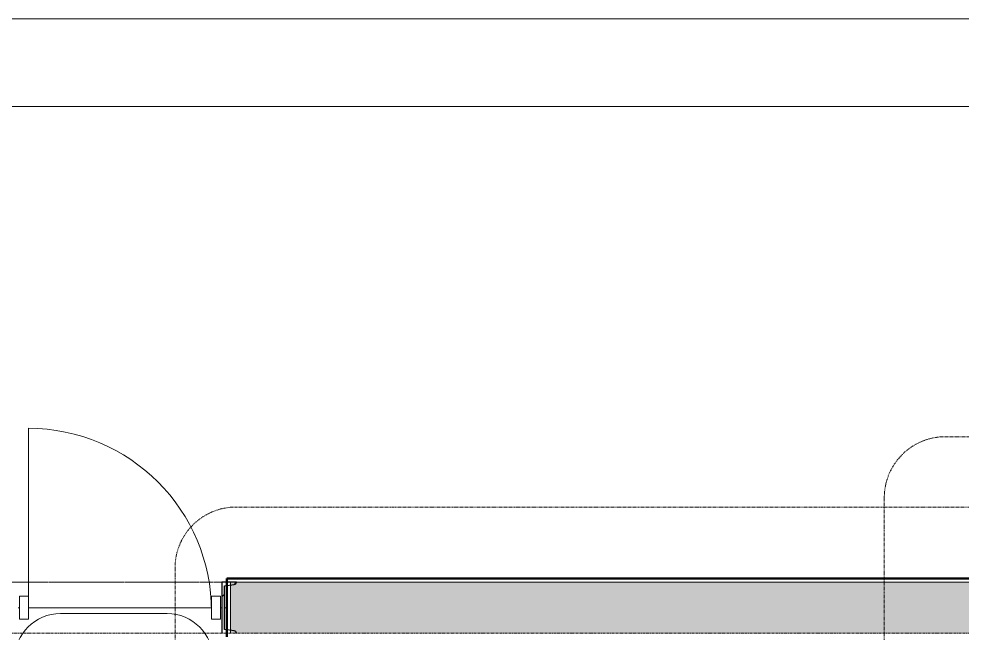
# Model space of a CAD drawing. Header units: inches. Extents: x 23906 to 26716, y -23130 to -20467.
# Drawn here: x 25119.9 to 25305.3, y -22369.6 to -22248.8 of the extents above; entities that cross this region are included whole.
import ezdxf

# ---------------------------------------------------------------- set-up
doc = ezdxf.new("R2010")
doc.units = ezdxf.units.IN
doc.header["$MEASUREMENT"] = 0
doc.linetypes.add('Dash Dot 3_16_', pattern=[0.3125, 0.1875, -0.0625, 0, -0.0625])
doc.linetypes.add('Grid Line 1_2_', pattern=[0.875, 0.5, -0.125, 0.125, -0.125])
for name, color, linetype, lineweight in [('A-ANNO-SYMB', 150, 'Continuous', 9), ('A-AREA', 32, 'Continuous', 9), ('A-DOOR', 31, 'Continuous', 13), ('A-DOOR-IDEN', 31, 'Continuous', 9), ('A-FLOR', 192, 'Continuous', 13), ('A-GLAZ-CWMG', 51, 'Continuous', 9), ('A-WALL', 113, 'Continuous', 13), ('A-WALL-PATT', 111, 'Continuous', 50), ('G-ANNO-SYMB', 111, 'Continuous', 9), ('I-WALL', 2, 'Continuous', 13), ('S-COLS', 52, 'Continuous', 9), ('S-GRID', 1, 'Continuous', 9)]:
    doc.layers.add(name, color=color, linetype=linetype, lineweight=lineweight)

# ---------------------------------------------------------------- blocks, each defined once
blk = doc.blocks.new('Door_Single_Storefront - one-1371408-Enlarged First Floor Plan _East_')
at = {"layer": 'A-DOOR'}
blk.add_line((-18, 36), (-18, 0), dxfattribs=at)
blk.add_arc((-18, 0), 36, 360, 90, dxfattribs=at)
blk = doc.blocks.new('Rectangular Mullion - Interior 1_75_ x 4_5_-1317096-Enlarged First Floor Plan _East_')
at = {"layer": 'A-GLAZ-CWMG', "lineweight": 20}
for p, q in [((-1.75, 1.5), (0, 1.5)), ((-1.75, -3), (-1.75, 1.5)), ((0, 1.5), (0, -3)), ((0, -3), (-1.75, -3))]:
    blk.add_line(p, q, dxfattribs=at)
blk = doc.blocks.new('Rectangular Mullion - Interior 1_75_ x 4_5_-1317097-Enlarged First Floor Plan _East_')
at = {"layer": 'A-GLAZ-CWMG', "lineweight": 20}
for p, q in [((0, 1.5), (-1.75, 1.5)), ((-1.75, 1.5), (-1.75, -3)), ((0, -3), (0, 1.5)), ((-1.75, -3), (0, -3))]:
    blk.add_line(p, q, dxfattribs=at)
blk = doc.blocks.new('Door Tag - Door Tag-4658-Enlarged First Floor Plan _East_')
at = {"layer": 'A-DOOR-IDEN', "color": 153}
for p, q in [((-0.109375, 0.09375), (0.109375, 0.09375)), ((-0.109375, -0.09375), (0.109375, -0.09375))]:
    blk.add_line(p, q, dxfattribs=at)
for centre, start, end in [((-0.109375, 0), 90, 270), ((0.109375, 0), 270, 90)]:
    blk.add_arc(centre, 0.09375, start, end, dxfattribs=at)

msp = doc.modelspace()

# ---------------------------------------------------------------- hatches: boundary and pattern name
at = {"layer": 'A-WALL-PATT', "lineweight": 9}
h = msp.add_hatch(dxfattribs=at)
h.set_pattern_fill('FP_9', color=256, style=0, pattern_type=2)
h.set_pattern_definition([(161.57, (0.48, 0.48), (-3.839953776, -1.544e-05), [0, -27.322, 3.034, 0]), (18.43, (-0.48, 0.48), (-3.839953776, 1.544e-05), [0, -27.322, 3.034, 0]), (108.43, (0.48, 0.48), (1.919622, -9.60052459), [9.106, -21.25]), (71.57, (-0.48, 0.48), (1.919622, 9.60052459), [9.106, -21.25])])
h.paths.add_polyline_path([(25738.77, -22369.55), (25738.77, -22359.55), (25563.52, -22359.55), (25563.52, -22369.55), (25689.9, -22369.55)], flags=0)
h.paths.add_polyline_path([(25481.52, -22369.55), (25481.52, -22359.55), (25161.52, -22359.55), (25161.52, -22369.55), (25420.3, -22369.55)], flags=0)
h.paths.add_polyline_path([(25118.02, -22369.55), (25118.02, -22359.55), (24920.27, -22359.55), (24920.27, -22369.55), (25015.9, -22369.55)], flags=0)
h.paths.add_polyline_path([(24842.14, -22369.55), (24842.14, -22359.55), (24630.77, -22359.55), (24630.77, -22369.55), (24813.7, -22369.55)], flags=0)
at = {"layer": 'S-COLS'}
h = msp.add_hatch(dxfattribs=at)
h.set_pattern_fill('FP_12', color=256, style=0, pattern_type=2)
h.set_pattern_definition([(45, (0, 0), (-9.503515, 9.503515), []), (45, (0, 14.4), (-9.503515, 9.503515), [])])
h.paths.add_polyline_path([(25162.66, -22369.55), (25162.53, -22369.24), (25162.22, -22369.12), (25160.29, -22368.81), (25160.29, -22360.29), (25162.22, -22359.99), (25162.53, -22359.86), (25162.66, -22359.55), (25159.77, -22359.55), (25159.77, -22369.55)], flags=0)

# ---------------------------------------------------------------- linework, layer by layer
at = {"layer": 'A-ANNO-SYMB', "linetype": 'Dash Dot 3_16_'}
for p, q in [((25515.08, -22330.95), (25302.02, -22330.95)), ((25290.02, -22342.95), (25290.02, -22689.41)), ((25321.26, -22344.77), (25162.59, -22344.77)), ((25150.59, -22356.77), (25150.59, -22469.28))]:
    msp.add_line(p, q, dxfattribs=at)
for centre in [(25302.02, -22342.95), (25162.59, -22356.77)]:
    msp.add_arc(centre, 12, 90, 180, dxfattribs=at)
at = {"layer": 'A-AREA'}
for p, q in [((25119.77, -22364.55), (25120.02, -22364.55)), ((25121.77, -22364.55), (25157.77, -22364.55)), ((25159.52, -22364.55), (25159.77, -22364.55)), ((25160.29, -22364.55), (25160.77, -22364.55))]:
    msp.add_line(p, q, dxfattribs=at)
at = {"layer": 'A-FLOR'}
msp.add_line((24603.39, -22266.05), (25980.89, -22266.05), dxfattribs=at)
at = {"layer": 'A-WALL'}
for q in [(25161.52, -22369.55), (25481.52, -22359.55)]:
    msp.add_line((25161.52, -22359.55), q, dxfattribs=at)
at = {"layer": 'G-ANNO-SYMB'}
msp.add_line((26314.63, -22248.83), (23915.52, -22248.83), dxfattribs=at)
at = {"layer": 'I-WALL', "lineweight": 50}
for p, q in [((25482.27, -22358.8), (25160.77, -22358.8)), ((25160.77, -22358.8), (25160.77, -22370.3))]:
    msp.add_line(p, q, dxfattribs=at)
at = {"layer": 'S-COLS', "lineweight": 30}
for p, q in [((25162.66, -22359.55), (25159.77, -22359.55)), ((25159.77, -22359.55), (25159.77, -22369.55)), ((25160.29, -22360.29), (25162.22, -22359.99)), ((25160.29, -22368.81), (25160.29, -22360.29)), ((25162.22, -22369.12), (25160.29, -22368.81))]:
    msp.add_line(p, q, dxfattribs=at)
for centre, start, end in [((25162.22, -22359.55), 270, 0), ((25162.22, -22369.55), 0, 90)]:
    msp.add_arc(centre, 0.436, start, end, dxfattribs=at)
at = {"layer": 'S-GRID', "linetype": 'Grid Line 1_2_'}
for p, q in [((26649, -22359.55), (24012.52, -22359.55)), ((26535.93, -22359.55), (24012.52, -22359.55)), ((26601, -22369.55), (24012.52, -22369.55))]:
    msp.add_line(p, q, dxfattribs=at)

# ---------------------------------------------------------------- block references
at = {"layer": 'A-DOOR'}
msp.add_blockref('Door_Single_Storefront - one-1371408-Enlarged First Floor Plan _East_', (25139.77, -22365.3), dxfattribs=at)
at = {"layer": 'A-DOOR-IDEN', "color": 153, "xscale": 95.99999999999994, "yscale": 95.99999999999994, "zscale": 95.99999999999994}
msp.add_blockref('Door Tag - Door Tag-4658-Enlarged First Floor Plan _East_', (25138.55, -22374.71), dxfattribs=at)
at = {"layer": 'A-GLAZ-CWMG', "rotation": 180}
msp.add_blockref('Rectangular Mullion - Interior 1_75_ x 4_5_-1317097-Enlarged First Floor Plan _East_', (25120.02, -22365.3), dxfattribs=at)
at = {"layer": 'A-GLAZ-CWMG', "extrusion": (0, 0, -1), "rotation": 180}
msp.add_blockref('Rectangular Mullion - Interior 1_75_ x 4_5_-1317096-Enlarged First Floor Plan _East_', (-25159.52, -22365.3), dxfattribs=at)

doc.saveas('drawing.dxf')
